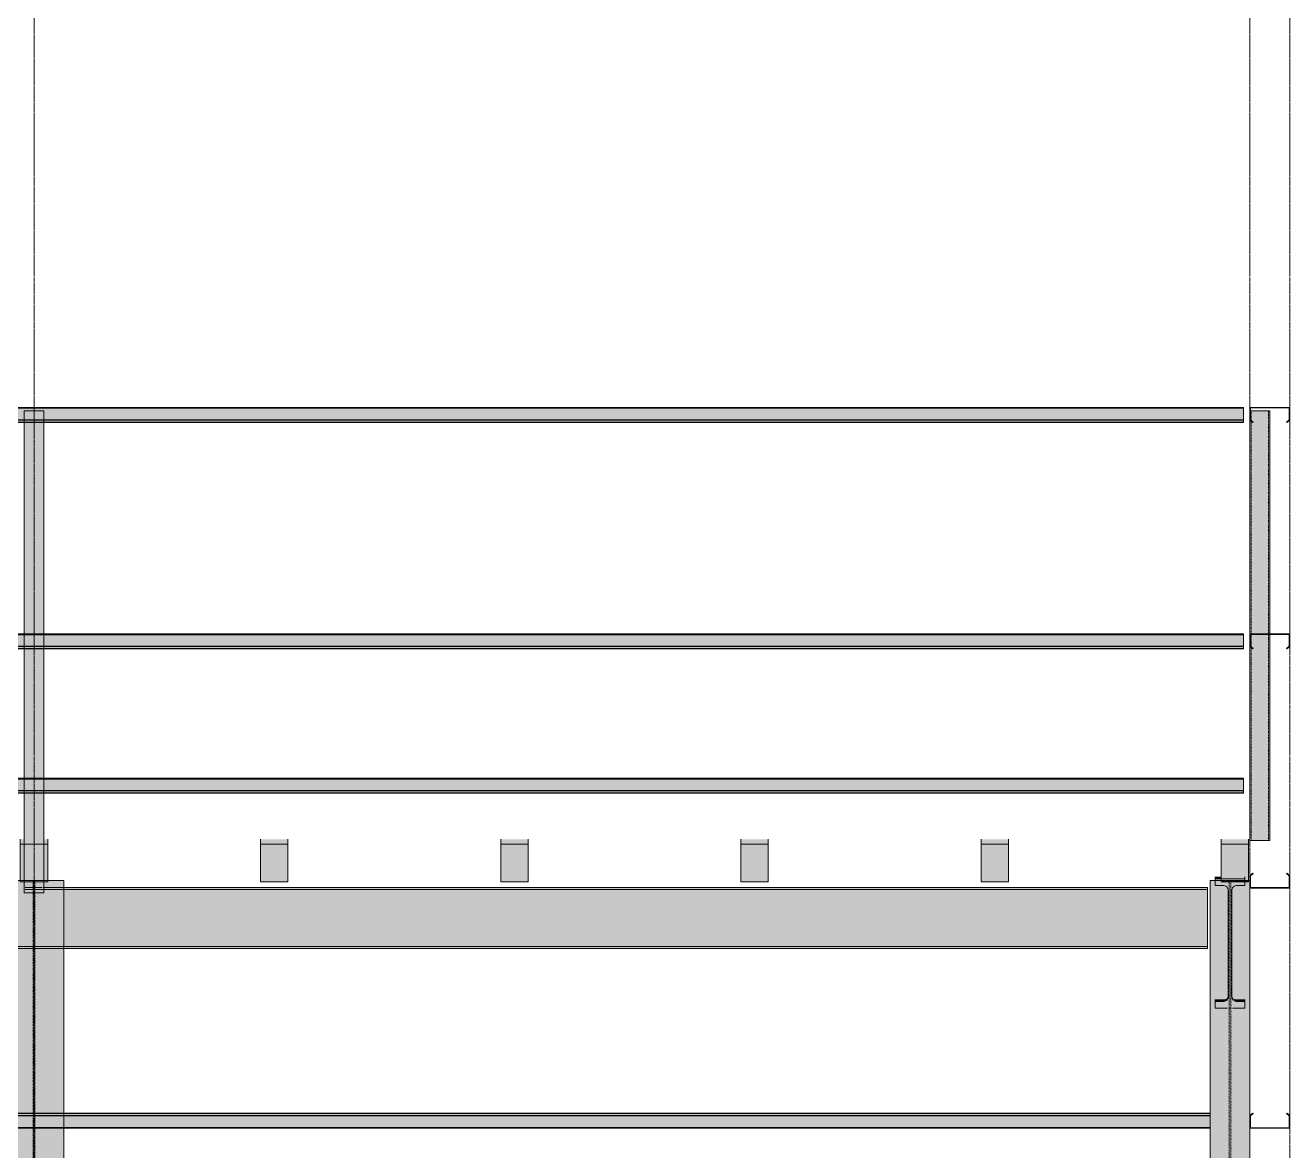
# Model space of a CAD drawing. Header units: inches. Extents: x 21954 to 47768, y -132 to 769.
# Drawn here: x 40564.8 to 40818.8, y 92.2 to 318.3 of the extents above; entities that cross this region are included whole.
import ezdxf

# ---------------------------------------------------------------- set-up
doc = ezdxf.new("R2010")
doc.units = ezdxf.units.IN
doc.header["$MEASUREMENT"] = 0
for name, pattern in [('Grid Line 1_2_', [0.875, 0.5, -0.125, 0.125, -0.125]), ('Grid Line 1_4_', [0.4375, 0.25, -0.0625, 0.0625, -0.0625]), ('Hidden 1_8_', [0.1875, 0.125, -0.0625])]:
    doc.linetypes.add(name, pattern=pattern)
for name, color, linetype, lineweight in [('S-BEAM', 12, 'Continuous', 9), ('S-COLS', 52, 'Continuous', 9), ('S-GRID', 1, 'Continuous', 9)]:
    doc.layers.add(name, color=color, linetype=linetype, lineweight=lineweight)

# ---------------------------------------------------------------- blocks, each defined once
blk = doc.blocks.new('Struct_Sports Complex_2015_rvt-4-Structural - Elevation - West')
at = {"layer": 'S-GRID', "linetype": 'Grid Line 1_4_'}
for p, q in [((22543.05, -132), (22543.05, 648.66)), ((22543.05, -132), (22543.05, 648.66)), ((22787.3, -132), (22787.3, 648.66)), ((22787.3, -132), (22787.3, 648.66)), ((22795.3, -132), (22795.3, 648.66)), ((22795.3, -132), (22795.3, 648.66))]:
    blk.add_line(p, q, dxfattribs=at)
blk = doc.blocks.new('Girt_C - 8_D-1111111-Structural - Elevation - West')
at = {"layer": 'S-BEAM', "transparency": 33554596}
for points in [[(22779.3, 99.2), (22779.3, 99.65), (20895.55, 99.65), (20895.55, 99.2), (22762.9, 99.2)], [(21804.65, 96.88), (22779.3, 96.88), (22779.3, 99.2), (20895.55, 99.2), (20895.55, 96.88), (21804.62, 96.88)]]:
    blk.add_hatch(color=256, dxfattribs=at).paths.add_polyline_path(points, flags=0)
at = {"layer": 'S-BEAM'}
h = blk.add_hatch(dxfattribs=at)
h.set_pattern_fill('FP_7', color=256, style=0, pattern_type=2)
h.set_pattern_definition([(45, (22044.686, 94.936), (-23.7588, 23.7588), []), (45, (22044.686, 130.936), (-23.7588, 23.7588), [])])
h.paths.add_polyline_path([(22779.3, 96.7), (22779.3, 96.8), (22762.9, 96.7)], flags=0)
for p, q in [((21812.25, 99.73), (22779.3, 99.73)), ((21812.25, 99.65), (22779.3, 99.65)), ((21812.25, 99.25), (22779.3, 99.25)), ((21812.25, 99.2), (22779.3, 99.2)), ((22779.3, 99.73), (22779.3, 99.65)), ((22779.3, 99.25), (22779.3, 99.65)), ((22779.3, 99.65), (22779.3, 99.2)), ((22779.3, 96.88), (22779.3, 99.2)), ((22779.3, 99.2), (22779.3, 96.88)), ((21812.25, 96.88), (22779.3, 96.88)), ((22779.3, 96.88), (22779.3, 96.8)), ((22779.3, 96.7), (22779.3, 96.75))]:
    blk.add_line(p, q, dxfattribs=at)
at = {"layer": 'S-BEAM', "lineweight": 15}
for p, q in [((22779.3, 96.8), (20895.55, 96.8)), ((20895.55, 96.7), (22779.3, 96.7)), ((22779.3, 96.7), (22779.3, 96.8))]:
    blk.add_line(p, q, dxfattribs=at)
blk = doc.blocks.new('W-Wide Flange-Column - B3_B-1169465-Structural - Elevation - West')
at = {"layer": 'S-COLS', "transparency": 33554596}
for points in [[(22787.3, 0), (22787.3, 146.5), (22787.05, 146.5), (22787.05, 146.25), (22781.55, 146.25), (22781.55, 146.5), (22779.3, 146.5), (22779.3, 0)], [(22782.47, 0), (22782.47, 146.25), (22781.55, 146.25), (22781.55, 146.5), (22779.3, 146.5), (22779.3, 0)], [(22781.55, 146.25), (22787.05, 146.25), (22787.05, 146.5), (22781.55, 146.5)], [(22782.27, 146.25), (22782.47, 146.25), (22782.47, 146.5), (22781.55, 146.5), (22781.55, 146.25)], [(22783.16, 146.25), (22783.07, 146.5), (22782.47, 146.5), (22782.47, 146.25), (22783.12, 146.25)], [(22782.47, 0), (22783.16, 0), (22783.07, 146.25), (22782.81, 146.25), (22782.81, 146.25), (22782.47, 146.25), (22782.47, 95.22)], [(22783.45, 146.25), (22784.14, 146.25), (22784.14, 146.5), (22783.45, 146.5)], [(22783.97, 0), (22784.14, 0), (22784.14, 146.25), (22783.45, 146.25), (22783.54, 0), (22783.79, 0)], [(22787.05, 146.25), (22787.05, 146.5), (22784.14, 146.5), (22784.14, 146.25)], [(22787.3, 0), (22787.3, 146.5), (22787.05, 146.5), (22787.05, 146.25), (22784.14, 146.25), (22784.14, 0)]]:
    blk.add_hatch(color=256, dxfattribs=at).paths.add_polyline_path(points, flags=0)
at = {"layer": 'S-COLS'}
for p, q in [((22779.3, 146.5), (22779.3, 99.73)), ((22779.3, 146.5), (22779.3, 99.73)), ((22779.3, 146.5), (22779.3, 99.73)), ((22779.3, 146.5), (22779.3, 99.73)), ((22779.3, 146.5), (22781.55, 146.5)), ((22781.55, 146.5), (22779.3, 146.5)), ((22779.3, 146.5), (22781.55, 146.5)), ((22781.55, 146.5), (22779.3, 146.5)), ((22781.55, 146.5), (22782.47, 146.5)), ((22782.47, 146.5), (22781.55, 146.5)), ((22781.55, 146.5), (22782.47, 146.5)), ((22787.05, 146.5), (22781.55, 146.5)), ((22782.47, 146.5), (22783.07, 146.5)), ((22783.16, 146.5), (22782.47, 146.5)), ((22782.47, 146.5), (22783.16, 146.5)), ((22783.16, 146.5), (22783.45, 146.5)), ((22783.45, 146.5), (22784.14, 146.5)), ((22784.14, 146.5), (22783.45, 146.5)), ((22783.54, 146.5), (22784.14, 146.5)), ((22784.14, 146.5), (22787.05, 146.5)), ((22784.14, 146.5), (22787.05, 146.5)), ((22787.05, 146.5), (22784.14, 146.5)), ((22787.11, 146.5), (22787.3, 146.5)), ((22787.3, 146.5), (22787.11, 146.5)), ((22787.11, 146.5), (22787.3, 146.5)), ((22787.3, 146.5), (22787.11, 146.5)), ((22787.3, 146.5), (22787.3, 145.13)), ((22787.3, 146.5), (22787.3, 145.13)), ((22787.3, 146.5), (22787.3, 145.13)), ((22787.3, 145.13), (22787.3, 146.5)), ((22787.3, 145.13), (22787.3, 99.25)), ((22787.3, 145.13), (22787.3, 0)), ((22787.3, 145.13), (22787.3, 0)), ((22787.3, 99.25), (22787.3, 145.13)), ((22779.3, 99.65), (22779.3, 96.88)), ((22779.3, 99.65), (22779.3, 96.88)), ((22779.3, 99.65), (22779.3, 96.88)), ((22779.3, 99.65), (22779.3, 96.88)), ((22787.3, 99.25), (22787.3, 96.88)), ((22787.3, 96.88), (22787.3, 99.25)), ((22779.3, 96.7), (22779.3, 0)), ((22779.3, 96.7), (22779.3, 0)), ((22779.3, 96.7), (22779.3, 0)), ((22779.3, 96.7), (22779.3, 0)), ((22787.3, 96.88), (22787.3, 0)), ((22787.3, 0), (22787.3, 96.88)), ((22787.3, 0), (22779.3, 0)), ((22779.3, 0), (22782.47, 0)), ((22782.47, 0), (22779.3, 0)), ((22779.3, 0), (22783.07, 0)), ((22782.47, 0), (22783.16, 0)), ((22783.16, 0), (22782.47, 0)), ((22783.16, 0), (22783.45, 0)), ((22784.14, 0), (22783.45, 0)), ((22783.45, 0), (22784.14, 0)), ((22783.54, 0), (22787.3, 0)), ((22787.3, 0), (22784.14, 0)), ((22784.14, 0), (22787.3, 0))]:
    blk.add_line(p, q, dxfattribs=at)
at = {"layer": 'S-COLS', "linetype": 'Hidden 1_8_'}
for p, q in [((22783.15, 146.25), (22783.15, 146.5)), ((22783.15, 0), (22783.15, 146.25)), ((22783.46, 146.5), (22783.46, 146.25)), ((22783.46, 146.25), (22783.46, 0))]:
    blk.add_line(p, q, dxfattribs=at)
blk = doc.blocks.new('Girt_C - 8_D-1099926-Structural - Elevation - West')
at = {"layer": 'S-BEAM', "transparency": 33554596}
h = blk.add_hatch(color=256, dxfattribs=at)
h.paths.add_polyline_path([(22795.12, 96.7), (22795.12, 96.8), (22787.49, 96.7)], flags=0)
h.paths.add_polyline_path([(22787.41, 96.88), (22787.41, 99.2), (22787.3, 99.25), (22787.3, 96.88)], flags=0)
h.paths.add_polyline_path([(22795.19, 96.88), (22795.3, 96.88), (22795.3, 99.25), (22795.19, 99.2)], flags=0)
at = {"layer": 'S-BEAM'}
for p, q in [((22787.88, 99.73), (22787.3, 99.25)), ((22787.3, 99.25), (22787.3, 96.88)), ((22787.41, 99.2), (22787.95, 99.65)), ((22787.41, 96.88), (22787.41, 99.2)), ((22787.95, 99.65), (22787.88, 99.73)), ((22794.73, 99.73), (22794.66, 99.65)), ((22794.66, 99.65), (22795.19, 99.2)), ((22795.3, 99.25), (22794.73, 99.73)), ((22795.19, 99.2), (22795.19, 96.88)), ((22795.3, 96.88), (22795.3, 99.25)), ((22795.12, 96.8), (22787.49, 96.8)), ((22787.49, 96.7), (22795.12, 96.7))]:
    blk.add_line(p, q, dxfattribs=at)
for centre, radius, start, end in [((22787.49, 96.88), 0.187, 180, 270), ((22787.49, 96.88), 0.0782, 183.0424, 270), ((22795.12, 96.88), 0.0782, 270, 357.8773), ((22795.12, 96.88), 0.188, 270, 0)]:
    blk.add_arc(centre, radius, start, end, dxfattribs=at)
blk = doc.blocks.new('W-Wide Flange-Column - B3_D-1169468-Structural - Elevation - West')
at = {"layer": 'S-COLS', "transparency": 33554596}
for points in [[(22549.05, 0), (22549.05, 146.5), (22545.8, 146.5), (22545.8, 146.25), (22540.3, 146.25), (22540.3, 146.5), (22537.05, 146.5), (22537.05, 0)], [(22543.2, 146.25), (22543.24, 146.25), (22543.24, 146.25), (22543.2, 146.5)], [(22543.24, 0), (22543.24, 0), (22543.24, 0), (22543.2, 0)]]:
    blk.add_hatch(color=256, dxfattribs=at).paths.add_polyline_path(points, flags=0)
h = blk.add_hatch(color=256, dxfattribs=at)
h.paths.add_polyline_path([(22545.02, 146.25), (22545.8, 146.25), (22545.8, 146.5), (22545, 146.5), (22545, 146.25)], flags=0)
h.paths.add_polyline_path([(22541.1, 146.25), (22541.1, 146.5), (22540.3, 146.5), (22540.3, 146.25)], flags=0)
h.paths.add_polyline_path([(22542.19, 146.25), (22543.91, 146.25), (22543.91, 146.5), (22542.19, 146.5)], flags=0)
h = blk.add_hatch(color=256, dxfattribs=at)
h.paths.add_polyline_path([(22543.91, 146.25), (22545, 146.25), (22545, 146.5), (22543.91, 146.5)], flags=0)
h.paths.add_polyline_path([(22541.1, 146.25), (22542.19, 146.25), (22542.18, 146.5), (22541.1, 146.5)], flags=0)
h = blk.add_hatch(color=256, dxfattribs=at)
edge = h.paths.add_edge_path(flags=0)
edge.add_line((22542.86, 0), (22542.91, 0))
edge.add_line((22542.91, 0), (22542.86, 95.19))
at = {"layer": 'S-COLS'}
for p, q in [((22537.05, 146.5), (22537.05, 99.73)), ((22537.05, 146.5), (22537.05, 99.73)), ((22537.05, 146.5), (22540.3, 146.5)), ((22540.3, 146.5), (22537.05, 146.5)), ((22540.3, 146.5), (22541.1, 146.5)), ((22541.1, 146.5), (22540.3, 146.5)), ((22541.1, 146.5), (22541.29, 146.5)), ((22541.29, 146.5), (22541.1, 146.5)), ((22541.3, 146.5), (22541.48, 146.5)), ((22541.48, 146.5), (22541.3, 146.5)), ((22541.49, 146.5), (22541.83, 146.5)), ((22541.83, 146.5), (22541.49, 146.5)), ((22541.84, 146.5), (22542.18, 146.5)), ((22542.18, 146.5), (22541.84, 146.5)), ((22542.62, 146.5), (22542.19, 146.5)), ((22542.22, 146.5), (22542.56, 146.5)), ((22543.48, 146.5), (22542.63, 146.5)), ((22542.64, 146.5), (22542.82, 146.5)), ((22542.82, 146.5), (22542.91, 146.5)), ((22542.91, 146.5), (22542.89, 146.5)), ((22543.2, 146.5), (22543.29, 146.5)), ((22543.22, 146.5), (22543.2, 146.5)), ((22543.29, 146.5), (22543.46, 146.5)), ((22543.91, 146.5), (22543.49, 146.5)), ((22543.54, 146.5), (22543.89, 146.5)), ((22544.26, 146.5), (22543.92, 146.5)), ((22543.92, 146.5), (22544.26, 146.5)), ((22544.61, 146.5), (22544.27, 146.5)), ((22544.27, 146.5), (22544.61, 146.5)), ((22544.8, 146.5), (22544.62, 146.5)), ((22544.62, 146.5), (22544.8, 146.5)), ((22545, 146.5), (22544.84, 146.5)), ((22544.84, 146.5), (22545, 146.5)), ((22545.8, 146.5), (22545.02, 146.5)), ((22545.02, 146.5), (22545.8, 146.5)), ((22549.05, 146.5), (22545.8, 146.5)), ((22545.8, 146.5), (22549.05, 146.5)), ((22549.05, 146.5), (22549.05, 99.73)), ((22549.05, 146.5), (22549.05, 99.73)), ((22537.05, 99.65), (22537.05, 96.88)), ((22537.05, 99.65), (22537.05, 96.88)), ((22549.05, 99.65), (22549.05, 96.88)), ((22549.05, 99.65), (22549.05, 96.88)), ((22537.05, 96.7), (22537.05, 0)), ((22537.05, 96.7), (22537.05, 0)), ((22549.05, 96.7), (22549.05, 0)), ((22549.05, 96.7), (22549.05, 0)), ((22549.05, 0), (22537.05, 0)), ((22537.05, 0), (22542.22, 0)), ((22542.22, 0), (22542.91, 0)), ((22542.91, 0), (22542.89, 0)), ((22543.22, 0), (22543.2, 0)), ((22543.2, 0), (22543.89, 0)), ((22543.89, 0), (22549.05, 0))]:
    blk.add_line(p, q, dxfattribs=at)
at = {"layer": 'S-COLS', "linetype": 'Hidden 1_8_'}
for p, q in [((22542.9, 146.25), (22542.9, 146.5)), ((22542.9, 144), (22542.9, 146.25)), ((22543.21, 146.5), (22543.21, 146.25)), ((22543.21, 146.25), (22543.21, 144)), ((22542.9, 99.73), (22542.9, 144)), ((22543.21, 144), (22543.21, 99.73)), ((22542.9, 96.88), (22542.9, 99.65)), ((22543.21, 99.65), (22543.21, 96.88)), ((22542.9, 0), (22542.9, 96.7)), ((22543.21, 96.7), (22543.21, 0))]:
    blk.add_line(p, q, dxfattribs=at)
blk = doc.blocks.new('W-Wide Flange - 8_ WIDE-1169466-Structural - Elevation - West')
at = {"layer": 'S-BEAM', "transparency": 33554596}
for points in [[(22780.3, 146.82), (22781.55, 146.91), (22781.55, 147.25), (22780.39, 147.25)], [(22782.27, 120.84), (22786.3, 120.84), (22786.3, 122.2), (22784.34, 122.23), (22783.94, 122.46), (22783.71, 122.86), (22783.68, 123.35), (22783.71, 144.8), (22783.99, 145.25), (22784.34, 145.43), (22784.57, 145.46), (22786.3, 145.46), (22786.3, 146.25), (22781.55, 146.25), (22781.55, 146.82), (22780.3, 146.82), (22780.3, 145.46), (22782.27, 145.43), (22782.67, 145.2), (22782.9, 144.8), (22782.93, 144.57), (22782.83, 122.71), (22782.61, 122.42), (22782.27, 122.23), (22782.04, 122.2), (22780.3, 122.2), (22780.3, 120.84)], [(22786.3, 146.82), (22786.3, 147.25), (22781.55, 147.25), (22781.55, 146.82), (22782.27, 146.82)], [(22786.3, 146.25), (22786.3, 146.82), (22781.55, 146.82), (22781.55, 146.25), (22782.47, 146.25), (22782.47, 146.5), (22783.16, 146.5), (22783.16, 146.25), (22783.45, 146.25), (22783.54, 146.5), (22784.14, 146.5), (22784.14, 146.25), (22785.57, 146.25)], [(22782.04, 122.2), (22782.04, 122.59), (22780.33, 122.59), (22780.3, 122.2)], [(22786.3, 122.2), (22786.3, 122.59), (22784.59, 122.59), (22784.57, 122.2)]]:
    blk.add_hatch(color=256, dxfattribs=at).paths.add_polyline_path(points, flags=0)
h = blk.add_hatch(color=256, dxfattribs=at)
h.paths.add_polyline_path([(22783.97, 146.25), (22784.14, 146.25), (22784.14, 146.5), (22783.45, 146.5), (22783.54, 146.25), (22783.79, 146.25)], flags=0)
h.paths.add_polyline_path([(22782.47, 146.25), (22783.16, 146.25), (22783.07, 146.5), (22782.47, 146.5), (22782.47, 146.25)], flags=0)
h = blk.add_hatch(color=256, dxfattribs=at)
h.paths.add_polyline_path([(22782.04, 122.2), (22782.27, 122.32), (22782.27, 122.62), (22782.27, 122.62), (22782.04, 122.59)], flags=0)
h.paths.add_polyline_path([(22782.67, 122.46), (22782.81, 122.65), (22782.81, 123.04), (22782.67, 122.85), (22782.67, 122.63)], flags=0)
h.paths.add_polyline_path([(22782.48, 122.32), (22782.67, 122.46), (22782.61, 122.81), (22782.61, 122.81), (22782.49, 122.71)], flags=0)
h.paths.add_polyline_path([(22782.27, 122.23), (22782.48, 122.32), (22782.47, 122.7), (22782.27, 122.59)], flags=0)
h = blk.add_hatch(color=256, dxfattribs=at)
h.paths.add_polyline_path([(22784.57, 122.2), (22784.57, 122.59), (22784.34, 122.59), (22784.34, 122.23)], flags=0)
h.paths.add_polyline_path([(22783.94, 122.46), (22783.94, 122.85), (22783.89, 122.91), (22783.8, 123.03), (22783.82, 122.62)], flags=0)
h.paths.add_polyline_path([(22784.12, 122.32), (22784.02, 122.79), (22784.02, 122.79), (22783.94, 122.85), (22784.02, 122.4)], flags=0)
h.paths.add_polyline_path([(22784.34, 122.23), (22784.34, 122.62), (22784.23, 122.67), (22784.13, 122.71), (22784.14, 122.32)], flags=0)
at = {"layer": 'S-BEAM'}
for p, q in [((22780.3, 146.82), (22780.3, 147.25)), ((22781.55, 146.82), (22780.3, 146.82)), ((22780.3, 146.82), (22780.3, 146.5)), ((22780.3, 146.5), (22780.3, 145.46)), ((22780.3, 145.46), (22780.3, 145.89)), ((22780.3, 145.46), (22782.04, 145.46)), ((22786.3, 146.82), (22781.55, 146.82)), ((22784.57, 145.46), (22786.3, 145.46)), ((22786.3, 146.82), (22786.3, 147.25)), ((22786.3, 146.5), (22786.3, 146.82)), ((22786.3, 146.25), (22786.3, 146.5)), ((22786.3, 145.46), (22786.3, 146.25)), ((22786.3, 145.46), (22786.3, 145.89)), ((22782.93, 144.57), (22782.93, 123.09)), ((22783.68, 123.09), (22783.68, 144.57)), ((22780.3, 122.59), (22780.3, 122.2)), ((22780.3, 122.2), (22780.3, 120.84)), ((22782.04, 122.2), (22780.3, 122.2)), ((22786.3, 122.2), (22784.57, 122.2)), ((22786.3, 122.2), (22786.3, 122.59)), ((22786.3, 120.84), (22786.3, 122.2)), ((22780.3, 120.84), (22780.3, 121.23)), ((22780.3, 120.84), (22782.47, 120.84)), ((22782.49, 120.84), (22782.63, 120.84)), ((22782.67, 120.84), (22782.81, 120.84)), ((22783.16, 120.84), (22783.45, 120.84)), ((22783.82, 120.84), (22783.99, 120.84)), ((22784.02, 120.84), (22786.3, 120.84)), ((22786.3, 120.84), (22786.3, 121.23))]:
    blk.add_line(p, q, dxfattribs=at)
for centre, major_axis, start_param, end_param in [((22782.04, 144.57), (0.89, 0), 1.066636, 1.570796), ((22782.04, 144.57), (0.89, 0), 0.824675, 1.047198), ((22782.04, 144.57), (0.89, 0), 0.523599, 0.785398), ((22782.04, 144.57), (0.89, 0), 0, 0.508013), ((22784.57, 144.57), (0.89, 0), 2.629781, 3.141593), ((22784.57, 144.57), (0.89, 0), 2.356194, 2.617994), ((22784.57, 144.57), (0.89, 0), 2.094395, 2.275949), ((22784.57, 144.57), (0.89, 0), 1.570796, 2.074957), ((22782.04, 123.09), (0.89, 0), 4.712389, 5.21655), ((22782.04, 123.09), (0.89, 0), 5.247331, 5.452359), ((22782.04, 123.09), (0.89, 0), 5.49954, 5.759587), ((22782.04, 123.09), (-0.89, 0), 2.690291, 3.141593), ((22784.57, 123.09), (0.89, 0), 3.219067, 3.653405), ((22784.57, 123.09), (0.89, 0), 3.709941, 3.926991), ((22784.57, 123.09), (0.89, 0), 4.208228, 4.712389)]:
    blk.add_ellipse(centre, major_axis=major_axis, ratio=0.999133, start_param=start_param, end_param=end_param, dxfattribs=at)
blk = doc.blocks.new('HSS-Round Hollow Structural Section-Column - HSS4X0_220-947151-Structural - Elevation - West')
at = {"layer": 'S-COLS', "transparency": 33554596}
h = blk.add_hatch(color=256, dxfattribs=at)
h.paths.add_polyline_path([(22542.19, 144), (22543.05, 144), (22543.05, 146.25), (22541.1, 146.25), (22541.1, 144), (22541.84, 144)], flags=0)
h.paths.add_polyline_path([(22543.05, 153.88), (22543.05, 240.83), (22541.1, 240.83), (22541.1, 153.95), (22542.66, 153.89)], flags=0)
h = blk.add_hatch(color=256, dxfattribs=at)
h.paths.add_polyline_path([(22541.48, 144), (22543.05, 144), (22543.05, 146.25), (22541.3, 146.25), (22541.3, 144)], flags=0)
h.paths.add_polyline_path([(22541.3, 153.98), (22543.05, 154.04), (22543.05, 240.83), (22541.3, 240.83), (22541.3, 156.17)], flags=0)
h = blk.add_hatch(color=256, dxfattribs=at)
h.paths.add_polyline_path([(22544.62, 144), (22545, 144), (22545, 146.25), (22543.05, 146.25), (22543.05, 144), (22544.27, 144)], flags=0)
h.paths.add_polyline_path([(22543.05, 153.88), (22545, 153.95), (22545, 240.83), (22543.05, 240.83), (22543.05, 156.17)], flags=0)
h = blk.add_hatch(color=256, dxfattribs=at)
h.paths.add_polyline_path([(22544.81, 144), (22544.85, 144), (22544.81, 146.25), (22543.05, 146.25), (22543.05, 144), (22544.73, 144)], flags=0)
h.paths.add_polyline_path([(22544.85, 153.96), (22544.81, 240.83), (22543.05, 240.83), (22543.1, 154.04), (22544.84, 153.97)], flags=0)
for points in [[(22542.62, 146.25), (22543.05, 146.25), (22543.05, 153.88), (22541.1, 153.9), (22541.1, 146.25), (22542.19, 146.25)], [(22542.63, 146.25), (22543.05, 146.25), (22543.05, 154.04), (22541.3, 153.94), (22541.37, 153.76), (22542.22, 153.76), (22542.28, 146.25), (22542.62, 146.25)], [(22541.83, 146.25), (22542.19, 146.25), (22542.15, 153.76), (22541.3, 153.76), (22541.3, 146.25), (22541.65, 146.25)], [(22543.48, 146.25), (22543.91, 146.25), (22543.95, 153.76), (22544.85, 153.76), (22544.79, 153.97), (22543.89, 154.03), (22543.05, 154.04), (22543.06, 146.25)], [(22543.49, 146.25), (22545, 146.25), (22544.98, 153.94), (22543.05, 153.76), (22543.05, 146.25), (22543.48, 146.25)], [(22543.92, 146.25), (22544.85, 146.25), (22544.79, 153.76), (22543.89, 153.76), (22543.91, 146.25)]]:
    blk.add_hatch(color=256, dxfattribs=at).paths.add_polyline_path(points, flags=0)
at = {"layer": 'S-COLS'}
for p, q in [((22541.05, 240.83), (22541.05, 238.6)), ((22541.05, 240.83), (22541.1, 240.83)), ((22541.1, 240.83), (22541.05, 240.83)), ((22541.1, 240.83), (22541.25, 240.83)), ((22542.43, 240.83), (22541.1, 240.83)), ((22541.26, 240.83), (22541.47, 240.83)), ((22541.49, 240.83), (22542.19, 240.83)), ((22542.17, 240.83), (22542.17, 240.83)), ((22542.27, 240.83), (22542.5, 240.83)), ((22543.05, 240.83), (22542.27, 240.83)), ((22542.27, 240.83), (22543.05, 240.83)), ((22543.05, 240.83), (22542.43, 240.83)), ((22542.58, 240.83), (22543.05, 240.83)), ((22543.05, 240.83), (22543.51, 240.83)), ((22543.68, 240.83), (22543.05, 240.83)), ((22543.05, 240.83), (22543.92, 240.83)), ((22543.92, 240.83), (22543.05, 240.83)), ((22543.61, 240.83), (22543.92, 240.83)), ((22545, 240.83), (22543.68, 240.83)), ((22543.95, 240.83), (22544.3, 240.83)), ((22543.95, 240.83), (22544.61, 240.83)), ((22544.61, 240.83), (22543.95, 240.83)), ((22544.4, 240.83), (22544.61, 240.83)), ((22544.62, 240.83), (22544.76, 240.83)), ((22544.62, 240.83), (22544.84, 240.83)), ((22544.84, 240.83), (22544.62, 240.83)), ((22544.89, 240.83), (22545, 240.83)), ((22545.05, 240.83), (22545, 240.83)), ((22545, 240.83), (22545.05, 240.83)), ((22545.05, 238.6), (22545.05, 240.83)), ((22541.05, 238.52), (22541.05, 196.05)), ((22545.05, 196.05), (22545.05, 238.52)), ((22541.05, 195.87), (22541.05, 193.1)), ((22545.05, 193.1), (22545.05, 195.87)), ((22541.05, 193.02), (22541.05, 167.05)), ((22545.05, 167.05), (22545.05, 193.02)), ((22541.05, 166.87), (22541.05, 164.1)), ((22545.05, 164.1), (22545.05, 166.87)), ((22541.05, 164.02), (22541.05, 153.91)), ((22545.05, 153.91), (22545.05, 164.02)), ((22541.05, 153.89), (22541.05, 146.25)), ((22545.05, 146.25), (22545.05, 153.91)), ((22541.05, 146.25), (22541.05, 144)), ((22545.05, 144), (22545.05, 146.25)), ((22541.05, 144), (22541.1, 144)), ((22543.05, 144), (22541.05, 144)), ((22541.1, 144), (22541.25, 144)), ((22541.26, 144), (22541.47, 144)), ((22542.17, 144), (22541.26, 144)), ((22541.26, 144), (22542.17, 144)), ((22541.49, 144), (22542.19, 144)), ((22542.27, 144), (22542.61, 144)), ((22543.05, 144), (22542.27, 144)), ((22542.27, 144), (22543.05, 144)), ((22542.65, 144), (22543.05, 144)), ((22543.05, 144), (22543.5, 144)), ((22545.05, 144), (22543.05, 144)), ((22543.92, 144), (22543.05, 144)), ((22543.05, 144), (22543.92, 144)), ((22543.52, 144), (22543.92, 144)), ((22543.95, 144), (22544.3, 144)), ((22544.61, 144), (22543.95, 144)), ((22543.95, 144), (22544.61, 144)), ((22544.4, 144), (22544.61, 144)), ((22544.62, 144), (22544.76, 144)), ((22544.84, 144), (22544.62, 144)), ((22544.62, 144), (22544.84, 144)), ((22544.89, 144), (22545, 144)), ((22545, 144), (22545.05, 144))]:
    blk.add_line(p, q, dxfattribs=at)
blk = doc.blocks.new('HSS-Hollow Structural Section-Column - HSS4X4X1_4-1159175-Structural - Elevation - West')
at = {"layer": 'S-COLS', "linetype": 'Hidden 1_8_'}
for p, q in [((22787.54, 240.83), (22787.54, 238.95)), ((22787.54, 238.8), (22787.54, 196.05)), ((22791.07, 196.05), (22791.07, 240.83)), ((22787.54, 195.95), (22787.54, 193.45)), ((22791.07, 154.55), (22791.07, 195.95)), ((22787.54, 193.3), (22787.54, 154.55))]:
    blk.add_line(p, q, dxfattribs=at)
blk = doc.blocks.new('Girt_C - 8_D-1129333-Structural - Elevation - West')
at = {"layer": 'S-BEAM', "transparency": 33554596}
for points in [[(22352.55, 239.05), (22786.05, 239.05), (22786.05, 241.37), (22352.55, 241.37)], [(22352.55, 238.6), (22786.05, 238.6), (22786.05, 239.05), (22352.55, 239.05)]]:
    blk.add_hatch(color=256, dxfattribs=at).paths.add_polyline_path(points, flags=0)
at = {"layer": 'S-BEAM', "lineweight": 15}
for p, q in [((22786.05, 241.55), (22352.55, 241.55)), ((22352.55, 241.45), (22786.05, 241.45)), ((22786.05, 241.45), (22786.05, 241.55))]:
    blk.add_line(p, q, dxfattribs=at)
at = {"layer": 'S-BEAM'}
for p, q in [((22352.55, 241.37), (22786.05, 241.37)), ((22786.05, 241.46), (22786.05, 241.55)), ((22786.05, 241.37), (22786.05, 241.46)), ((22786.05, 241.45), (22786.05, 241.37)), ((22786.05, 239.05), (22786.05, 241.37)), ((22786.05, 241.37), (22786.05, 239.05)), ((22352.55, 239.05), (22542.51, 239.05)), ((22542.12, 239), (22352.55, 239)), ((22542.5, 239), (22542.19, 239)), ((22542.51, 239.05), (22543.04, 239.05)), ((22543.04, 239), (22542.51, 239)), ((22543.06, 239.05), (22543.6, 239.05)), ((22543.6, 239), (22543.06, 239)), ((22543.6, 239.05), (22786.05, 239.05)), ((22543.92, 239), (22543.61, 239)), ((22786.05, 239), (22543.99, 239)), ((22786.05, 239.05), (22786.05, 238.6)), ((22786.05, 238.6), (22786.05, 239)), ((22352.55, 238.6), (22786.05, 238.6)), ((22352.55, 238.52), (22786.05, 238.52)), ((22786.05, 238.6), (22786.05, 238.52))]:
    blk.add_line(p, q, dxfattribs=at)
blk = doc.blocks.new('Girt_C - 8_D-943834-Structural - Elevation - West')
at = {"layer": 'S-BEAM', "transparency": 33554596}
h = blk.add_hatch(color=256, dxfattribs=at)
h.paths.add_polyline_path([(22787.88, 238.52), (22787.95, 238.6), (22787.41, 239.05), (22787.3, 239)], flags=0)
h.paths.add_polyline_path([(22794.73, 238.52), (22795.3, 239), (22795.19, 239.05), (22794.66, 238.6)], flags=0)
at = {"layer": 'S-BEAM'}
for p, q in [((22787.3, 241.37), (22787.3, 239)), ((22787.41, 239.05), (22787.41, 241.37)), ((22795.12, 241.55), (22787.49, 241.55)), ((22787.49, 241.45), (22795.12, 241.45)), ((22795.19, 241.37), (22795.19, 239.05)), ((22795.3, 239), (22795.3, 241.37)), ((22787.3, 239), (22787.88, 238.52)), ((22787.95, 238.6), (22787.41, 239.05)), ((22795.19, 239.05), (22794.66, 238.6)), ((22794.73, 238.52), (22795.3, 239)), ((22787.88, 238.52), (22787.95, 238.6)), ((22794.66, 238.6), (22794.73, 238.52))]:
    blk.add_line(p, q, dxfattribs=at)
for centre, radius, start, end in [((22787.49, 241.37), 0.188, 90, 180), ((22787.49, 241.37), 0.0782, 90, 176.9576), ((22795.12, 241.37), 0.188, 0, 90), ((22795.12, 241.37), 0.0782, 2.1227, 90)]:
    blk.add_arc(centre, radius, start, end, dxfattribs=at)
blk = doc.blocks.new('Girt_C - 8_D-V44-Structural - Elevation - West')
at = {"layer": 'S-BEAM', "transparency": 33554596}
for points in [[(22414.3, 164.55), (22786.05, 164.55), (22786.05, 166.87), (22352.55, 166.87), (22352.55, 164.55), (22375.56, 164.55)], [(22414.3, 164.1), (22786.05, 164.1), (22786.05, 164.55), (22352.55, 164.55), (22352.55, 164.1), (22375.56, 164.1)]]:
    blk.add_hatch(color=256, dxfattribs=at).paths.add_polyline_path(points, flags=0)
at = {"layer": 'S-BEAM', "lineweight": 15}
for p, q in [((22786.05, 167.05), (22352.55, 167.05)), ((22352.55, 166.95), (22786.05, 166.95)), ((22786.05, 166.95), (22786.05, 167.05))]:
    blk.add_line(p, q, dxfattribs=at)
at = {"layer": 'S-BEAM'}
for p, q in [((22352.55, 166.87), (22542.44, 166.87)), ((22542.44, 166.87), (22543.67, 166.87)), ((22543.67, 166.87), (22786.05, 166.87)), ((22786.05, 167.03), (22786.05, 167.05)), ((22786.05, 166.96), (22786.05, 167.03)), ((22786.05, 166.87), (22786.05, 166.96)), ((22786.05, 166.95), (22786.05, 166.87)), ((22786.05, 164.55), (22786.05, 166.87)), ((22786.05, 166.87), (22786.05, 164.55)), ((22352.55, 164.55), (22542.44, 164.55)), ((22542.12, 164.5), (22352.55, 164.5)), ((22352.55, 164.1), (22786.05, 164.1)), ((22352.55, 164.02), (22786.05, 164.02)), ((22543.85, 164.5), (22542.25, 164.5)), ((22542.44, 164.55), (22543.67, 164.55)), ((22543.67, 164.55), (22786.05, 164.55)), ((22786.05, 164.5), (22543.99, 164.5)), ((22786.05, 164.55), (22786.05, 164.1)), ((22786.05, 164.1), (22786.05, 164.5)), ((22786.05, 164.1), (22786.05, 164.02))]:
    blk.add_line(p, q, dxfattribs=at)
blk = doc.blocks.new('W-Wide Flange - W12X19-1098423-Structural - Elevation - West')
at = {"layer": 'S-BEAM', "transparency": 33554596}
for points in [[(22762.9, 144.7), (22778.8, 144.7), (22778.8, 145.05), (20908.05, 145.05), (20908.05, 144.7), (22724.17, 144.7)], [(20908.05, 144.18), (22778.8, 144.18), (22778.8, 144.7), (20908.05, 144.63), (20908.05, 144.31)], [(22778.8, 133.73), (22778.8, 144.18), (20908.05, 144.18), (20908.05, 133.73), (22762.9, 133.73)], [(21620.25, 133.2), (22778.8, 133.27), (22778.8, 133.73), (20908.05, 133.73), (20908.05, 133.2), (21600.89, 133.2)], [(22762.9, 132.85), (22778.8, 132.85), (22778.8, 133.2), (20908.05, 133.2), (20908.05, 132.85), (22724.17, 132.85)]]:
    blk.add_hatch(color=256, dxfattribs=at).paths.add_polyline_path(points, flags=0)
at = {"layer": 'S-BEAM'}
for p, q in [((22541.3, 145.05), (22541.47, 145.05)), ((22541.3, 145.05), (22541.47, 145.05)), ((22541.49, 145.05), (22541.65, 145.05)), ((22541.49, 145.05), (22541.65, 145.05)), ((22541.65, 145.05), (22541.83, 145.05)), ((22541.65, 145.05), (22541.83, 145.05)), ((22541.84, 145.05), (22541.96, 145.05)), ((22541.84, 145.05), (22541.96, 145.05)), ((22541.96, 145.05), (22542.18, 145.05)), ((22541.96, 145.05), (22542.18, 145.05)), ((22542.28, 145.05), (22542.62, 145.05)), ((22542.28, 145.05), (22542.62, 145.05)), ((22542.67, 145.05), (22543.05, 145.05)), ((22542.67, 145.05), (22543.05, 145.05)), ((22543.06, 145.05), (22543.48, 145.05)), ((22543.06, 145.05), (22543.48, 145.05)), ((22543.52, 145.05), (22543.92, 145.05)), ((22543.52, 145.05), (22543.92, 145.05)), ((22543.95, 145.05), (22544.26, 145.05)), ((22543.95, 145.05), (22544.26, 145.05)), ((22544.28, 145.05), (22544.6, 145.05)), ((22544.28, 145.05), (22544.6, 145.05)), ((22544.85, 145.05), (22545, 145.05)), ((22544.85, 145.05), (22545, 145.05)), ((22545.02, 145.05), (22549.05, 145.05)), ((22545.02, 145.05), (22549.05, 145.05)), ((22549.05, 145.05), (22778.8, 145.05)), ((22549.05, 145.05), (22778.8, 145.05)), ((22778.8, 144.7), (22778.8, 145.05)), ((22778.8, 145.05), (22778.8, 144.7)), ((22541.3, 144.7), (22541.47, 144.7)), ((22541.3, 144.7), (22541.47, 144.7)), ((22541.49, 144.7), (22541.65, 144.7)), ((22541.49, 144.7), (22541.65, 144.7)), ((22541.65, 144.7), (22541.83, 144.7)), ((22541.65, 144.7), (22541.83, 144.7)), ((22541.84, 144.7), (22541.96, 144.7)), ((22541.84, 144.7), (22541.96, 144.7)), ((22541.96, 144.7), (22542.18, 144.7)), ((22541.96, 144.7), (22542.18, 144.7)), ((22542.28, 144.7), (22542.62, 144.7)), ((22542.28, 144.7), (22542.62, 144.7)), ((22542.67, 144.7), (22543.05, 144.7)), ((22542.67, 144.7), (22543.05, 144.7)), ((22543.06, 144.7), (22543.48, 144.7)), ((22543.06, 144.7), (22543.48, 144.7)), ((22543.51, 144.7), (22543.92, 144.7)), ((22543.51, 144.7), (22543.92, 144.7)), ((22543.95, 144.7), (22544.27, 144.7)), ((22543.95, 144.7), (22544.27, 144.7)), ((22544.28, 144.7), (22544.6, 144.7)), ((22544.28, 144.7), (22544.6, 144.7)), ((22544.62, 144.7), (22544.73, 144.7)), ((22544.62, 144.7), (22544.73, 144.7)), ((22544.85, 144.7), (22545, 144.7)), ((22544.85, 144.7), (22545, 144.7)), ((22545.02, 144.7), (22549.05, 144.7)), ((22545.02, 144.7), (22549.05, 144.7)), ((22549.05, 144.7), (22778.8, 144.7)), ((22549.05, 144.7), (22778.8, 144.7)), ((22778.8, 144.18), (22778.8, 144.7)), ((22778.8, 144.7), (22778.8, 144.18)), ((22778.8, 133.73), (22778.8, 144.18)), ((22778.8, 144.18), (22778.8, 133.73)), ((22549.05, 133.2), (22537.05, 133.2)), ((22537.05, 133.2), (22549.05, 133.2)), ((22537.05, 132.85), (22549.05, 132.85)), ((22537.05, 132.85), (22549.05, 132.85)), ((22778.8, 133.2), (22549.05, 133.2)), ((22549.05, 133.2), (22778.8, 133.2)), ((22549.05, 132.85), (22778.8, 132.85)), ((22549.05, 132.85), (22778.8, 132.85)), ((22778.8, 133.2), (22778.8, 133.73)), ((22778.8, 133.73), (22778.8, 133.2)), ((22778.8, 133.2), (22778.8, 132.85)), ((22778.8, 132.85), (22778.8, 133.2))]:
    blk.add_line(p, q, dxfattribs=at)
blk = doc.blocks.new('Girt_C - 8_D-1170013-Structural - Elevation - West')
at = {"layer": 'S-BEAM', "lineweight": 15}
for p, q in [((22787.88, 147.98), (22787.3, 147.5)), ((22787.3, 147.5), (22787.3, 145.13)), ((22787.41, 147.45), (22787.95, 147.9)), ((22787.41, 145.13), (22787.41, 147.45)), ((22787.95, 147.9), (22787.88, 147.98)), ((22794.73, 147.98), (22794.66, 147.9)), ((22794.66, 147.9), (22795.19, 147.45)), ((22795.3, 147.5), (22794.73, 147.98)), ((22795.19, 147.45), (22795.19, 145.13)), ((22795.3, 145.13), (22795.3, 147.5)), ((22795.12, 145.05), (22787.49, 145.05)), ((22787.49, 144.95), (22795.12, 144.95))]:
    blk.add_line(p, q, dxfattribs=at)
for centre, radius, start, end in [((22787.49, 145.13), 0.188, 180, 270), ((22787.49, 145.13), 0.0782, 182.1227, 270), ((22795.12, 145.13), 0.188, 270, 0), ((22795.12, 145.13), 0.0782, 270, 356.9576)]:
    blk.add_arc(centre, radius, start, end, dxfattribs=at)
blk = doc.blocks.new('Girt_C - 8_D-V45-Structural - Elevation - West')
at = {"layer": 'S-BEAM', "transparency": 33554596}
for points in [[(22414.3, 193.55), (22786.05, 193.55), (22786.05, 195.87), (22352.55, 195.87), (22352.55, 193.55), (22375.56, 193.55)], [(22352.55, 193.1), (22786.05, 193.1), (22786.05, 193.55), (22352.55, 193.55)]]:
    blk.add_hatch(color=256, dxfattribs=at).paths.add_polyline_path(points, flags=0)
at = {"layer": 'S-BEAM', "lineweight": 15}
for p, q in [((22786.05, 196.05), (22352.55, 196.05)), ((22352.55, 195.95), (22786.05, 195.95)), ((22786.05, 195.95), (22786.05, 196.05))]:
    blk.add_line(p, q, dxfattribs=at)
at = {"layer": 'S-BEAM'}
for p, q in [((22352.55, 195.87), (22542.44, 195.87)), ((22542.44, 195.87), (22543.67, 195.87)), ((22543.67, 195.87), (22786.05, 195.87)), ((22786.05, 196.03), (22786.05, 196.05)), ((22786.05, 195.96), (22786.05, 196.03)), ((22786.05, 195.87), (22786.05, 195.96)), ((22786.05, 195.95), (22786.05, 195.87)), ((22786.05, 193.55), (22786.05, 195.87)), ((22786.05, 195.87), (22786.05, 193.55)), ((22352.55, 193.55), (22542.44, 193.55)), ((22542.12, 193.5), (22352.55, 193.5)), ((22352.55, 193.1), (22786.05, 193.1)), ((22543.92, 193.5), (22542.19, 193.5)), ((22542.44, 193.55), (22543.67, 193.55)), ((22543.67, 193.55), (22786.05, 193.55)), ((22786.05, 193.5), (22543.99, 193.5)), ((22786.05, 193.55), (22786.05, 193.1)), ((22786.05, 193.1), (22786.05, 193.5)), ((22786.05, 193.1), (22786.05, 193.02)), ((22352.55, 193.02), (22786.05, 193.02))]:
    blk.add_line(p, q, dxfattribs=at)
blk = doc.blocks.new('Dimension Lumber - 5_5 x 7_5 Glulam-1165141-Structural - Elevation - West')
at = {"layer": 'S-BEAM', "transparency": 33554596}
for points in [[(22782.27, 153.76), (22787.05, 153.76), (22787.05, 154.76), (22781.55, 154.76), (22781.55, 153.76)], [(22781.55, 146.25), (22787.05, 146.25), (22787.05, 153.76), (22781.55, 153.76), (22781.55, 151.48)]]:
    blk.add_hatch(color=256, dxfattribs=at).paths.add_polyline_path(points, flags=0)
at = {"layer": 'S-BEAM'}
for p, q in [((22781.55, 154.76), (22781.55, 153.76)), ((22787.05, 153.76), (22787.05, 154.76)), ((22781.55, 147.25), (22781.55, 146.82)), ((22781.55, 146.78), (22781.55, 146.5)), ((22781.55, 146.46), (22781.55, 146.25)), ((22787.05, 147.25), (22787.05, 146.5)), ((22787.05, 146.46), (22787.05, 146.25))]:
    blk.add_line(p, q, dxfattribs=at)
at = {"layer": 'S-BEAM', "lineweight": 15}
for p, q in [((22787.05, 153.76), (22781.55, 153.76)), ((22781.55, 153.76), (22781.55, 146.25)), ((22787.05, 146.25), (22787.05, 153.76)), ((22781.55, 146.25), (22787.05, 146.25))]:
    blk.add_line(p, q, dxfattribs=at)
blk = doc.blocks.new('Dimension Lumber - 5_5 x 7_5 Glulam-V46-Structural - Elevation - West')
at = {"layer": 'S-BEAM', "transparency": 33554596}
for points in [[(22738.8, 153.76), (22738.8, 154.76), (22733.3, 154.76), (22733.3, 153.76)], [(22733.3, 146.25), (22738.8, 146.25), (22738.8, 153.76), (22733.3, 153.76)]]:
    blk.add_hatch(color=256, dxfattribs=at).paths.add_polyline_path(points, flags=0)
at = {"layer": 'S-BEAM'}
for p, q in [((22733.3, 154.76), (22733.3, 153.76)), ((22738.8, 153.76), (22738.8, 154.76)), ((22733.3, 147.25), (22733.3, 146.25)), ((22738.8, 147.25), (22738.8, 146.25))]:
    blk.add_line(p, q, dxfattribs=at)
at = {"layer": 'S-BEAM', "lineweight": 15}
for p, q in [((22738.8, 153.76), (22733.3, 153.76)), ((22733.3, 153.76), (22733.3, 146.25)), ((22738.8, 146.25), (22738.8, 153.76)), ((22733.3, 146.25), (22738.8, 146.25))]:
    blk.add_line(p, q, dxfattribs=at)
blk = doc.blocks.new('Dimension Lumber - 5_5 x 7_5 Glulam-V47-Structural - Elevation - West')
at = {"layer": 'S-BEAM', "transparency": 33554596}
for points in [[(22540.3, 153.76), (22545.8, 153.76), (22545.8, 154.76), (22545, 154.76), (22545, 153.95), (22543.05, 153.88), (22541.1, 153.95), (22541.1, 154.76), (22540.3, 154.76), (22540.3, 154.02)], [(22540.3, 146.25), (22545.8, 146.25), (22545.8, 153.76), (22540.3, 153.76), (22540.3, 146.79)], [(22543.05, 153.88), (22545, 153.95), (22544.98, 154.76), (22544.85, 154.76), (22544.79, 153.97), (22543.89, 154.03), (22541.3, 153.98), (22541.27, 154.76), (22541.1, 154.76), (22541.1, 153.95), (22542.66, 153.89)], [(22544.85, 153.96), (22544.79, 154.76), (22544.79, 154.76), (22541.3, 154.69), (22541.3, 153.98), (22543.1, 154.04), (22544.84, 153.97)]]:
    blk.add_hatch(color=256, dxfattribs=at).paths.add_polyline_path(points, flags=0)
at = {"layer": 'S-BEAM'}
for p, q in [((22540.3, 154.76), (22540.3, 153.76)), ((22545.8, 153.76), (22545.8, 154.76)), ((22540.3, 147.25), (22540.3, 146.5)), ((22540.3, 146.46), (22540.3, 146.25)), ((22545.8, 147.25), (22545.8, 146.5)), ((22545.8, 146.46), (22545.8, 146.25))]:
    blk.add_line(p, q, dxfattribs=at)
at = {"layer": 'S-BEAM', "lineweight": 15}
for p, q in [((22545.8, 153.76), (22540.3, 153.76)), ((22540.3, 153.76), (22540.3, 146.25)), ((22545.8, 146.25), (22545.8, 153.76)), ((22540.3, 146.25), (22545.8, 146.25))]:
    blk.add_line(p, q, dxfattribs=at)

msp = doc.modelspace()

# ---------------------------------------------------------------- hatches: boundary and pattern name
at = {"layer": 'S-COLS', "lineweight": 5, "transparency": 33554596}
for points in [[(40811.03, 154.55), (40811.27, 154.55), (40811.27, 240.83), (40810.8, 240.83), (40810.86, 154.55)], [(40811.15, 154.55), (40811.27, 154.55), (40811.27, 240.83), (40811.03, 240.83), (40811.06, 154.55)], [(40814.33, 154.55), (40814.33, 240.83), (40811.27, 240.83), (40811.27, 154.55)], [(40814.33, 154.55), (40814.33, 240.83), (40811.27, 240.83), (40811.27, 154.55)], [(40814.57, 154.55), (40814.8, 154.55), (40814.74, 240.83), (40814.33, 240.83), (40814.33, 154.55)], [(40814.45, 154.55), (40814.57, 154.55), (40814.54, 240.83), (40814.33, 240.83), (40814.33, 154.55)]]:
    msp.add_hatch(color=256, dxfattribs=at).paths.add_polyline_path(points, flags=0)

# ---------------------------------------------------------------- linework, layer by layer
at = {"layer": 'S-COLS'}
for p, q in [((40810.8, 240.83), (40810.8, 239)), ((40810.8, 240.83), (40810.86, 240.83)), ((40810.86, 240.83), (40810.8, 240.83)), ((40810.8, 239), (40810.8, 195.87)), ((40810.9, 240.83), (40811.03, 240.83)), ((40811.27, 240.83), (40810.9, 240.83)), ((40811.03, 240.83), (40811.27, 240.83)), ((40811.27, 240.83), (40811.03, 240.83)), ((40811.15, 240.83), (40811.27, 240.83)), ((40811.27, 240.83), (40814.33, 240.83)), ((40814.33, 240.83), (40811.27, 240.83)), ((40811.27, 240.83), (40814.33, 240.83)), ((40814.33, 240.83), (40811.27, 240.83)), ((40814.33, 240.83), (40814.46, 240.83)), ((40814.8, 240.83), (40814.33, 240.83)), ((40814.33, 240.83), (40814.57, 240.83)), ((40814.57, 240.83), (40814.33, 240.83)), ((40814.57, 240.83), (40814.8, 240.83)), ((40814.8, 196.05), (40814.8, 240.83)), ((40810.8, 195.87), (40810.8, 193.5)), ((40814.8, 154.55), (40814.8, 195.95)), ((40810.8, 193.5), (40810.8, 154.55)), ((40811.27, 154.55), (40810.8, 154.55)), ((40810.8, 154.55), (40811.03, 154.55)), ((40811.27, 154.55), (40811.03, 154.55)), ((40811.03, 154.55), (40811.27, 154.55)), ((40811.15, 154.55), (40811.27, 154.55)), ((40814.33, 154.55), (40811.27, 154.55)), ((40811.27, 154.55), (40814.33, 154.55)), ((40814.33, 154.55), (40811.27, 154.55)), ((40811.27, 154.55), (40814.33, 154.55)), ((40814.8, 154.55), (40814.33, 154.55)), ((40814.33, 154.55), (40814.46, 154.55)), ((40814.57, 154.55), (40814.33, 154.55)), ((40814.33, 154.55), (40814.57, 154.55)), ((40814.57, 154.55), (40814.8, 154.55))]:
    msp.add_line(p, q, dxfattribs=at)
at = {"layer": 'S-GRID', "linetype": 'Grid Line 1_2_'}
for p, q in [((40566.55, -132), (40566.55, 648.66)), ((40566.55, -132), (40566.55, 648.66)), ((40810.8, -132), (40810.8, 648.66)), ((40810.8, -132), (40810.8, 648.66)), ((40818.8, -132), (40818.8, 648.66)), ((40818.8, -132), (40818.8, 648.66))]:
    msp.add_line(p, q, dxfattribs=at)

# ---------------------------------------------------------------- block references
at = {"layer": 'S-BEAM'}
for name, p in [('Girt_C - 8_D-1129333-Structural - Elevation - West', (18023.5, 0)), ('Girt_C - 8_D-943834-Structural - Elevation - West', (18023.5, 0)), ('Girt_C - 8_D-V45-Structural - Elevation - West', (18023.5, 0)), ('Girt_C - 8_D-943834-Structural - Elevation - West', (18023.5, -45.5)), ('Girt_C - 8_D-V44-Structural - Elevation - West', (18023.5, 0)), ('Dimension Lumber - 5_5 x 7_5 Glulam-V47-Structural - Elevation - West', (18023.5, 0)), ('Dimension Lumber - 5_5 x 7_5 Glulam-V46-Structural - Elevation - West', (17878.75, 0)), ('Dimension Lumber - 5_5 x 7_5 Glulam-V46-Structural - Elevation - West', (17927, 0)), ('Dimension Lumber - 5_5 x 7_5 Glulam-V46-Structural - Elevation - West', (17975.25, 0)), ('Dimension Lumber - 5_5 x 7_5 Glulam-V46-Structural - Elevation - West', (18023.5, 0)), ('Dimension Lumber - 5_5 x 7_5 Glulam-1165141-Structural - Elevation - West', (18023.5, 0)), ('Girt_C - 8_D-1170013-Structural - Elevation - West', (18023.5, 0)), ('W-Wide Flange - W12X19-1098423-Structural - Elevation - West', (18023.5, 0)), ('W-Wide Flange - 8_ WIDE-1169466-Structural - Elevation - West', (18023.5, 0)), ('Girt_C - 8_D-1111111-Structural - Elevation - West', (18023.5, 0)), ('Girt_C - 8_D-1099926-Structural - Elevation - West', (18023.5, 0))]:
    msp.add_blockref(name, p, dxfattribs=at)
at = {"layer": 'S-COLS'}
for name in ['HSS-Round Hollow Structural Section-Column - HSS4X0_220-947151-Structural - Elevation - West', 'W-Wide Flange-Column - B3_D-1169468-Structural - Elevation - West', 'W-Wide Flange-Column - B3_B-1169465-Structural - Elevation - West']:
    msp.add_blockref(name, (18023.5, 0), dxfattribs=at)
at = {"layer": 'S-COLS', "linetype": 'Hidden 1_8_'}
msp.add_blockref('HSS-Hollow Structural Section-Column - HSS4X4X1_4-1159175-Structural - Elevation - West', (18023.5, 0), dxfattribs=at)

# ---------------------------------------------------------------- next in the draw order: block references
at = {"color": 10, "lineweight": 5}
msp.add_blockref('Struct_Sports Complex_2015_rvt-4-Structural - Elevation - West', (18023.5, 0), dxfattribs=at)

doc.saveas('drawing.dxf')
